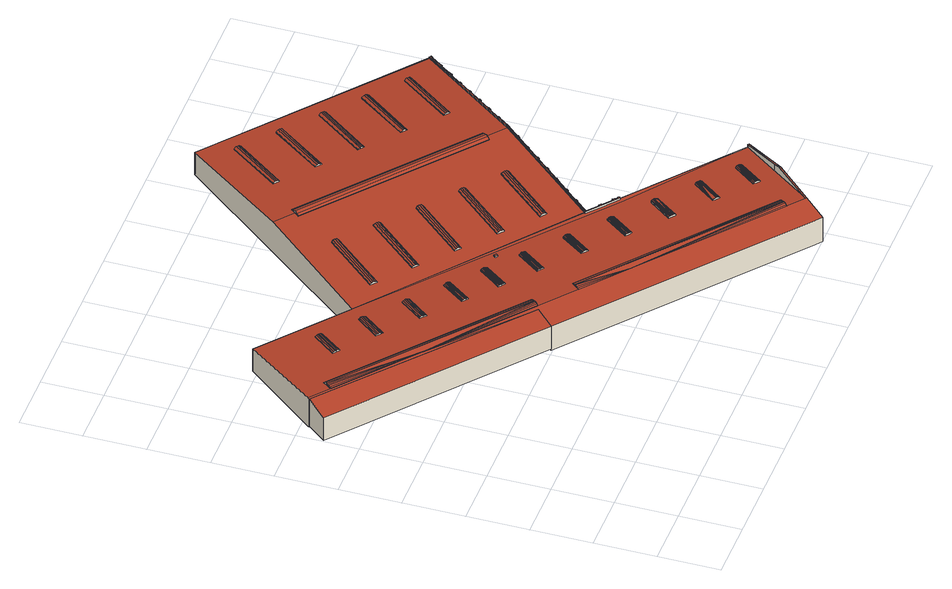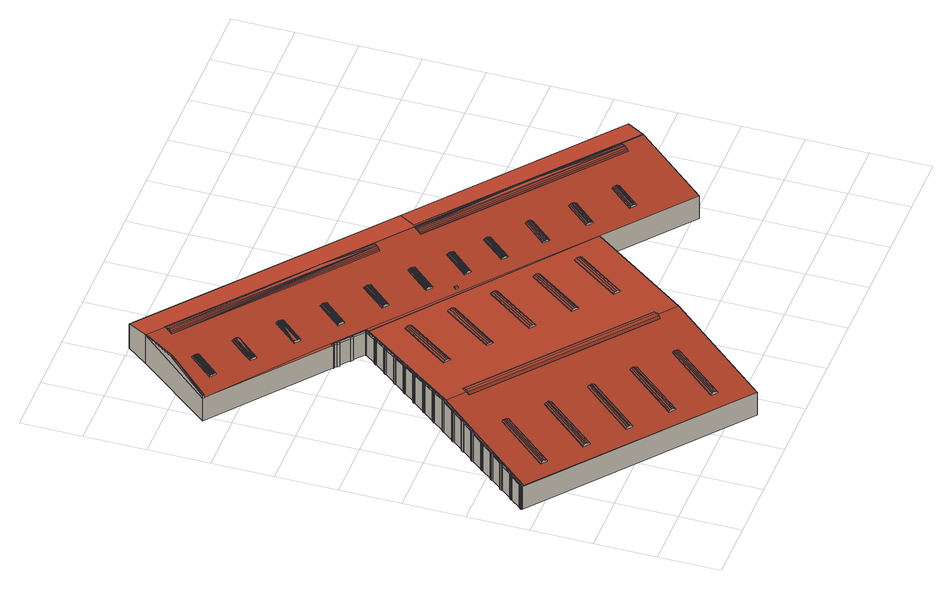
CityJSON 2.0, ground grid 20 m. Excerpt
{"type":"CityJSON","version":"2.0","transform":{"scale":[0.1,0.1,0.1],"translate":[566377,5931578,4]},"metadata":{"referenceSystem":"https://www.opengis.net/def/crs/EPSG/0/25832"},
"CityObjects":{
"building1":{"type":"Building","attributes":{"Grundfläche 2D":"619.417829","Grundhöhe NN":"5.416"},"geometry":[{"type":"Solid","lod":"3","boundaries":[[[[0,1,2,3,4,5,6]],[[7,8,0,6,5,4,9,10]],[[2,1,0,8,11]],[[3,2,11,12]],[[4,3,12,9]],[[9,12,11,8,7,10]]]],"semantics":{"surfaces":[{"type":"RoofSurface"},{"type":"WallSurface"},{"type":"GroundSurface"}],"values":[[0,1,1,1,1,2]]}}]},
"building2":{"type":"Building","attributes":{"Grundfläche 2D":"13578.160890","Grundhöhe NN":"4.889"},"children":["building2-1","building2-2"],"geometry":[{"type":"MultiSurface","lod":"3","boundaries":[[[13,14,15]],[[16,14,13]],[[17,14,16]],[[17,16,18]],[[19,18,20]],[[17,18,19]],[[21,19,20,22]],[[21,22,23]],[[24,23,25]],[[21,23,24]],[[26,25,27]],[[24,25,26]],[[28,27,29]],[[26,27,28]],[[28,29,30]],[[31,32,33,34]],[[35,36,33,32]],[[37,36,35,38]],[[39,37,38,40]],[[41,42,43,44]],[[45,46,43,42]],[[47,46,45,48]],[[49,47,48,50]],[[51,52,53]],[[54,52,51]],[[55,52,54]],[[55,54,56]],[[57,56,58]],[[55,56,57]],[[59,57,58,60]],[[59,60,61]],[[62,61,63]],[[59,61,62]],[[64,63,65]],[[62,63,64]],[[66,65,67]],[[64,65,66]],[[66,67,68]],[[69,70,71]],[[70,72,71]],[[73,70,69]],[[70,74,72]],[[75,76,74,70]],[[75,77,78]],[[78,79,75]],[[79,80,75]],[[80,76,75]],[[81,74,76]],[[82,83,84,74,81]],[[82,85,86,83]],[[85,87,88,86]],[[89,90,91,92]],[[93,89,92,94]],[[95,93,94,96]],[[97,95,96,98]],[[99,97,98,100]],[[101,99,100,102]],[[103,104,105,106]],[[107,103,106,108]],[[109,105,104,110,111]],[[112,109,111,113]],[[114,115,116,117]],[[118,119,116,115]],[[120,119,118,121]],[[122,120,121,123]],[[124,125,126,127]],[[128,129,126,125]],[[130,129,128,131]],[[132,130,131,133]],[[134,135,136,137]],[[138,139,136,135]],[[140,139,138,141]],[[142,140,141,143]],[[144,145,146,147]],[[148,144,147,149]],[[150,148,149,151]],[[152,150,151,153]],[[154,152,153,155]],[[156,154,155,157]],[[158,159,160]],[[161,159,158]],[[162,159,161]],[[162,161,163]],[[164,163,165]],[[162,163,164]],[[166,164,165]],[[166,165,167]],[[168,167,169]],[[166,167,168]],[[170,169,171]],[[168,169,170]],[[172,171,173]],[[170,171,172]],[[172,173,174]],[[175,176,177,178]],[[179,177,176]],[[180,177,179]],[[181,177,180]],[[182,183,181]],[[184,183,182]],[[185,183,184]],[[186,183,185]],[[187,188,186]],[[188,189,186]],[[186,189,190,183]],[[191,192,193]],[[192,183,193]],[[194,192,191]],[[195,192,194]],[[196,177,181,183,192]],[[197,198,199,200]],[[201,202,199,198]],[[203,202,201,204]],[[205,203,204,206]],[[207,208,209,210]],[[211,212,209,208]],[[213,212,211,214]],[[215,213,214,216]],[[217,218,219,220]],[[221,222,219,218]],[[223,222,221,224]],[[225,223,224,226]],[[227,228,229,230]],[[231,227,230,232]],[[233,231,232,234]],[[235,233,234,236]],[[237,235,236,238]],[[239,237,238,240]],[[241,242,243]],[[244,242,241]],[[245,242,244]],[[245,244,246]],[[247,246,248]],[[245,246,247]],[[249,247,248,250]],[[249,250,251]],[[252,251,253]],[[249,251,252]],[[254,253,255]],[[252,253,254]],[[256,255,257]],[[254,255,256]],[[256,257,258]],[[259,260,175,178,177,192,261,262,4,3,263,264]],[[265,266,265,267]],[[266,4,262]],[[192,177,196]],[[268,269,270,271,272,273,274,275,276,277,278,279,280,281]],[[276,282,277]],[[283,284,285,286,287,277,282,288],[289,290,291,292,293,294],[295,296,297,298,299,300,301],[302,303,304,305],[306,307,308,309],[310,311,312,313]],[[314,315,316]],[[316,287,286,317,318,283,288,314],[319,320,321,322],[323,324,325,326],[327,328,329,330],[331,332,333,334],[335,336,337,338,339]],[[340,316,315]],[[261,192,195]],[[341,261,195,342,343,344,187,186,345,346,347,348,349,350,175,260,351,352,353,354,353,355,279,278,277,356,267,265,266,357,358,359,360,361,362],[363,364,365,366,367,368,369,370,371,372],[373,374,375,376,377,378,379,380,381,382],[383,384,385,386,387,388,389],[390,391,392,393,394,395,396,397,354],[398,399,400,401,402,403,404,405,406,407],[408,409,410,411,412,413,414,415,416,417],[418,419,420,421,422,423,424,425,426,427,428,429,430],[431,432,433,434,435,436,437,438,439,440],[441,442,443,444,445,446,447,448,449,450,451,452,453],[454,455,456,457,458,459,460,461,462,463,464,465,466,467,468],[469,470,471,472,473,474,475,476,477,478,479]],[[420,480,421]],[[456,481,457]],[[457,482,458]],[[6,5,4,266,265,267,0]],[[483,484,485,486]],[[487,488,485,484]],[[489,488,487,490]],[[491,489,490,492]],[[493,494,495]],[[496,495,497]],[[498,495,496]],[[499,495,498]],[[500,495,499]],[[501,495,500]],[[502,495,501]],[[493,495,502]],[[500,499,503]],[[504,503,505]],[[500,503,504]],[[506,505,507]],[[504,505,506]],[[508,507,509]],[[506,507,508]],[[508,509,510]],[[511,512,513]],[[514,512,511]],[[515,512,514]],[[515,514,516]],[[517,516,518]],[[515,516,517]],[[519,520,521]],[[522,520,519]],[[517,518,520,522]],[[519,521,523]],[[519,523,524]],[[519,524,525]],[[526,519,527]],[[528,519,526]],[[529,519,528]],[[522,519,529]],[[530,531,532]],[[533,531,530]],[[534,531,533]],[[534,533,535]],[[536,535,537]],[[534,535,536]],[[538,536,537,539]],[[538,539,540]],[[541,540,542]],[[538,540,541]],[[543,542,544]],[[541,542,543]],[[545,544,546]],[[543,544,545]],[[545,546,547]],[[548,549,550,551]],[[552,553,550,549]],[[554,553,552,555]],[[556,554,555,557]],[[558,559,560,561,562,563,564,565]],[[566,567,568,569,570,571,572,573,574,575,565,576,577]],[[565,575,558]],[[578,579,576]],[[580,576,579,581,582]],[[580,583,576]],[[584,577,576,583,585,586]],[[587,588,589,590,591,592,578,593,594,595]],[[592,579,578]],[[596,597,593]],[[597,594,593]],[[597,596,598,599,600,601,602,603,604,605,606,607,608,609,610,611]],[[612,594,597]],[[613,614,615]],[[616,614,613]],[[617,614,616]],[[617,616,618]],[[619,618,620]],[[617,618,619]],[[621,619,620,622]],[[621,622,623]],[[624,623,625]],[[621,623,624]],[[626,625,627]],[[624,625,626]],[[628,627,629]],[[630,627,628]],[[626,627,630]],[[259,631,632,633,260]],[[634,635,631]],[[635,632,631]],[[636,635,634]],[[637,572,571,638]],[[639,640,570,569]],[[641,589,588,642]],[[643,579,592,644]],[[645,646,583,580]],[[647,587,595,648]],[[649,591,590,650]],[[568,567,651,652]],[[653,562,561,654]],[[655,574,573,656]],[[657,586,585,658]],[[659,558,575,660]],[[661,560,559,662]],[[584,663,664,566]],[[665,564,563,666]],[[667,582,581,668]],[[183,190,669,193]],[[74,84,74,72]],[[28,30,474,473,472,471,470,469,15,14,17,19,21,24,26]],[[469,479,13,15]],[[16,13,479,478,477,476,475,29,27,25,23,22,20,18]],[[475,474,30,29]],[[36,37,39,305,304,34,33]],[[31,34,304,303]],[[35,32,31,303,302,40,38]],[[39,40,302,305]],[[46,47,49,321,320,44,43]],[[41,44,320,319]],[[45,42,41,319,322,50,48]],[[49,50,322,321]],[[68,423,422,421,480,420,419,418,53,52,55,57,59,62,64,66]],[[51,53,418,429]],[[429,428,427,426,425,67,65,63,61,60,58,56,54,51]],[[68,67,425,423]],[[71,72,74,84,83,86,88,361,360,359,358,357,73,69]],[[357,266,70,73]],[[266,262,75,70]],[[262,261,77,75]],[[261,78,77]],[[82,81,76,80,79,78,261,341,87,85]],[[88,87,341,361]],[[368,367,366,365,364,363,102,100,98,96,94,92,91]],[[363,372,101,102]],[[101,372,371,370,369,90,89,93,95,97,99]],[[369,368,91,90]],[[105,109,112,317,286,285,108,106]],[[107,108,285,284]],[[318,113,111,110,104,103,107,284,283]],[[112,113,318,317]],[[119,120,122,309,308,117,116]],[[114,117,308,307]],[[118,115,114,307,306,123,121]],[[122,123,306,309]],[[132,334,333,127,126,129,130]],[[124,127,333,332]],[[128,125,124,332,331,133,131]],[[132,133,331,334]],[[139,140,142,330,329,137,136]],[[329,328,134,137]],[[138,135,134,328,327,143,141]],[[327,330,142,143]],[[146,386,385,384,383,157,155,153,151,149,147]],[[383,389,156,157]],[[150,152,154,156,389,388,387,145,144,148]],[[387,386,146,145]],[[174,416,415,414,413,412,411,410,160,159,162,164,166,168,170,172]],[[160,410,409,158]],[[161,158,409,408,417,173,171,169,167,165,163]],[[174,173,417,416]],[[175,350,349,180,179,176,175,178]],[[349,348,347,346,345,186,185,184,182,181,180]],[[189,188,187,344,343,342,195,194,191,193,669,190]],[[202,203,205,291,290,200,199]],[[294,197,200,290,289]],[[201,198,197,294,293,206,204]],[[291,205,206,293,292]],[[212,213,215,325,324,210,209]],[[207,210,324,323]],[[211,208,207,323,326,216,214]],[[215,216,326,325]],[[222,223,225,313,312,220,219]],[[312,311,217,220]],[[221,218,217,311,310,226,224]],[[310,313,225,226]],[[376,375,374,373,240,238,236,234,232,230,229,378,377]],[[239,240,373,382]],[[239,382,381,380,379,228,227,231,233,235,237]],[[229,228,379,378]],[[402,401,400,399,398,407,243,242,245,247,249,252,254,256,258]],[[241,243,407,406]],[[244,241,406,405,404,403,257,255,253,251,250,248,246]],[[403,402,258,257]],[[488,489,491,338,337,336,486,485]],[[483,486,336,335]],[[487,484,483,335,339,492,490]],[[491,492,339,338]],[[452,497,495,494,441,453]],[[496,497,452,451,450,449,509,507,505,503,499,498]],[[510,509,449,447]],[[510,447,446,445,444,443,442,441,494,493,502,501,500,504,506,508]],[[527,432,431,440,439,513,512,515,517,522,529,528,526]],[[439,438,511,513]],[[438,437,436,435,434,525,524,523,521,520,518,516,514,511]],[[432,527,519,525,434,433]],[[397,396,395,394,532,531,534,536,538,541,543,545,547]],[[530,532,394,393]],[[393,392,391,390,354,546,544,542,540,539,537,535,533,530]],[[547,546,354,397]],[[297,296,295,301,551,550,553,554,556]],[[548,551,301,300]],[[552,549,548,300,299,557,555]],[[297,556,557,299,298]],[[670,671,563,562]],[[558,672,673,559]],[[560,674,675,561]],[[676,677,575,574]],[[678,573,572,679]],[[586,680,681,584]],[[567,566,682,683]],[[584,566,577]],[[684,585,583,685]],[[568,686,687,569]],[[688,581,579,689]],[[582,690,691,580]],[[692,590,589,693]],[[591,694,695,592]],[[696,595,594,697]],[[587,698,699,588]],[[570,700,701,571]],[[315,314,565,564]],[[578,576,565,314,288,282,276,275,596,593]],[[275,274,273,272,271,270,269,281,598,596]],[[281,269,268]],[[281,280,599,598]],[[702,703,601,600]],[[600,599,280,702]],[[703,704,602,601]],[[704,705,603,602]],[[705,706,604,603]],[[706,707,605,604]],[[707,708,606,605]],[[708,709,607,606]],[[709,710,608,607]],[[710,711,609,608]],[[711,712,610,609]],[[712,713,611,610]],[[713,714,597,611]],[[714,715,612,597]],[[715,697,594,612]],[[459,458,482,457,481,456,455,454,615,614,617,619,621,624,626,630,628]],[[613,615,454,468]],[[468,467,466,465,464,463,462,461,629,627,625,623,622,620,618,616,613]],[[628,629,461,459]],[[634,631,259,716]],[[716,355,636,634]],[[355,353,635,636]],[[353,351,260,633,632,635]],[[571,701,717,718,638]],[[637,638,718,719]],[[637,719,720,679,572]],[[569,687,721,722,639]],[[722,723,640,639]],[[640,723,724,700,570]],[[588,699,725,726,642]],[[641,642,726,727]],[[641,727,728,693,589]],[[592,695,729,730,644]],[[643,644,730,731]],[[643,731,732,689,579]],[[580,691,733,734,645]],[[734,735,646,645]],[[646,735,736,685,583]],[[595,696,737,738,648]],[[647,648,738,739]],[[647,739,740,698,587]],[[590,692,741,742,650]],[[649,650,742,743]],[[649,743,744,694,591]],[[567,683,745,746,651]],[[746,747,652,651]],[[652,747,748,686,568]],[[561,675,749,750,654]],[[653,654,750,751]],[[653,751,752,670,562]],[[3,4,753,754]],[[755,264,263,3,754,756]],[[259,264,755,757]],[[716,259,757,758]],[[702,280,279,355,716,758,759]],[[703,702,759,760]],[[707,706,761,762]],[[704,703,760,763]],[[705,704,763,764]],[[706,705,764,761]],[[708,707,762,765]],[[709,708,765,766]],[[710,709,766,767]],[[711,710,767,768]],[[712,711,768,769]],[[713,712,769,770]],[[714,713,770,771]],[[715,714,771,772]],[[697,715,772,773]],[[699,698,740,725]],[[737,696,697,773]],[[694,744,729,695]],[[741,692,693,728]],[[690,774,733,691]],[[775,688,689,732]],[[682,776,745,683]],[[777,681,680,778]],[[779,684,685,736]],[[686,748,721,687]],[[700,724,717,701]],[[674,780,749,675]],[[781,673,672,782]],[[783,677,676,784]],[[785,678,679,720]],[[786,671,670,752]],[[340,315,787,788]],[[316,340,788,789]],[[277,287,316,789,790]],[[356,277,790,791]],[[792,0,267,356,791,793]],[[4,5,6,0,792,794,795,753]],[[573,678,785,796,656]],[[655,656,796,797]],[[655,797,784,676,574]],[[585,684,779,798,658]],[[657,658,798,799]],[[657,799,778,680,586]],[[575,677,783,800,660]],[[659,660,800,801]],[[659,801,782,672,558]],[[559,673,781,802,662]],[[661,662,802,803]],[[661,803,780,674,560]],[[584,681,777,804,663]],[[664,663,804,805]],[[664,805,776,682,566]],[[563,671,786,806,666]],[[665,666,806,807]],[[665,807,787,315,564]],[[581,688,775,808,668]],[[667,668,808,809]],[[667,809,774,690,582]],[[732,731,730,729,744,743,742,741,728,727,726,725,740,739,738,737,773,772,771,770,769,768,767,766,765,762,761,764,763,760,759,758,757,755,756,754,753,795,794,792,793,791,790,789,788,787,807,806,786,752,751,750,749,780,803,802,781,782,801,800,783,784,797,796,785,720,719,718,717,724,723,722,721,748,747,746,745,776,805,804,777,778,799,798,779,736,735,734,733,774,809,808,775]]],"semantics":{"surfaces":[{"type":"RoofSurface"},{"type":"WallSurface"},{"type":"GroundSurface"}],"values":[0,0,0,0,0,0,0,0,0,0,0,0,0,0,0,0,0,0,0,0,0,0,0,0,0,0,0,0,0,0,0,0,0,0,0,0,0,0,0,0,0,0,0,0,0,0,0,0,0,0,0,0,0,0,0,0,0,0,0,0,0,0,0,0,0,0,0,0,0,0,0,0,0,0,0,0,0,0,0,0,0,0,0,0,0,0,0,0,0,0,0,0,0,0,0,0,0,0,0,0,0,0,0,0,0,0,0,0,0,0,0,0,0,0,0,0,0,0,0,0,0,0,0,0,0,0,0,0,0,0,0,0,0,0,0,0,0,0,0,0,0,0,0,0,0,0,0,0,0,0,0,0,0,0,0,0,0,0,0,0,0,0,0,0,0,0,0,0,0,0,0,0,0,0,0,0,0,0,0,0,0,0,0,0,0,0,0,0,0,0,0,0,0,0,0,0,0,0,0,0,0,0,0,0,0,0,0,0,0,0,0,0,0,0,0,0,0,0,0,0,0,0,0,0,0,0,0,0,0,0,0,0,0,0,0,0,0,0,0,0,0,0,0,0,0,0,0,0,0,0,0,0,0,0,0,0,0,0,0,0,0,0,1,1,1,1,1,1,1,1,1,1,1,1,1,1,1,1,1,1,1,1,1,1,1,1,1,1,1,1,1,1,1,1,1,1,1,1,1,1,1,1,1,1,1,1,1,1,1,1,1,1,1,1,1,1,1,1,1,1,1,1,1,1,1,1,1,1,1,1,1,1,1,1,1,1,1,1,1,1,1,1,1,1,1,1,1,1,1,1,1,1,1,1,1,1,1,1,1,1,1,1,1,1,1,1,1,1,1,1,1,1,1,1,1,1,1,1,1,1,1,1,1,1,1,1,1,1,1,1,1,1,1,1,1,1,1,1,1,1,1,1,1,1,1,1,1,1,1,1,1,1,1,1,1,1,1,1,1,1,1,1,1,1,1,1,1,1,1,1,1,1,1,1,1,1,1,1,1,1,1,1,1,1,1,1,1,1,1,1,1,1,1,1,1,1,1,1,1,1,1,1,1,1,1,1,1,1,1,1,1,1,1,1,1,1,1,1,1,1,1,1,1,1,1,1,1,1,1,1,1,1,2]}}]},
"building2-1":{"type":"BuildingInstallation","parents":["building2"],"geometry":[{"type":"MultiSurface","lod":"3","boundaries":[[[810,811,812,813]],[[813,812,814,815]],[[810,813,815,816]],[[811,810,816,817]],[[812,811,817,814]]],"semantics":{"surfaces":[{"type":"RoofSurface"},{"type":"WallSurface"}],"values":[0,1,1,1,1]}}]},
"building2-2":{"type":"BuildingInstallation","parents":["building2"]}
},
"vertices":[
[53,1175,117],[3,1114,101],[2,1112,101],[623,605,101],[670,661,115],[54,1174,117],[54,1175,117],[54,1175,14],[53,1175,14],[670,661,14],[54,1174,14],[2,1112,14],[623,605,14],
[1090,529,108],[1155,604,103],[1153,606,101],[1092,527,109],[1157,602,105],[1095,525,110],[1160,600,106],[1097,522,111],[1162,598,106],[1098,522,111],[1100,520,111],[1163,597,106],[1103,518,110],[1166,595,105],[1106,516,109],[1169,593,103],[1108,514,108],[1171,591,101],[754,1085,101],[758,1081,105],[893,1247,122],[889,1251,117],[763,1077,106],[898,1243,123],[903,1239,122],[768,1073,105],[907,1236,117],[772,1070,101],[1095,1502,116],[1101,1498,120],[1236,1664,107],[1230,1669,102],[1105,1494,121],[1240,1661,108],[1245,1657,107],[1109,1491,120],[1248,1654,102],[1113,1488,116],[744,811,108],[809,887,103],[807,888,101],[746,809,109],[811,884,105],[749,807,110],[814,882,106],[751,805,111],[816,881,106],[752,804,111],[754,802,111],[817,880,106],[757,800,110],[820,877,105],[760,798,109],[823,875,103],[762,796,108],[825,873,101],[121,1133,121],[369,924,119],[125,1137,123],[128,1142,124],[118,1129,119],[131,1145,124],[369,923,119],[694,681,124],[682,667,119],[685,671,121],[689,675,123],[692,679,124],[696,684,123],[700,688,122],[136,1151,122],[132,1146,123],[703,692,120],[139,1155,120],[706,696,116],[142,1158,116],[477,1157,103],[475,1160,101],[410,1084,107],[413,1082,109],[481,1155,105],[416,1079,111],[484,1152,106],[420,1076,111],[487,1149,105],[423,1073,111],[490,1146,103],[426,1071,109],[493,1144,101],[429,1068,107],[1373,1053,132],[1379,1060,134],[858,1486,134],[852,1478,132],[1367,1046,127],[847,1472,127],[865,1494,132],[1379,1061,134],[1385,1068,132],[870,1500,127],[1390,1075,127],[870,990,101],[874,987,105],[1009,1153,122],[1005,1156,117],[879,983,106],[1014,1149,123],[1019,1145,122],[884,979,105],[1023,1141,117],[888,975,101],[1212,1407,116],[1218,1402,120],[1353,1569,107],[1347,1573,102],[1222,1399,121],[1357,1565,108],[1361,1562,107],[1226,1396,120],[1365,1559,102],[1230,1393,116],[981,1596,116],[987,1591,120],[1122,1758,107],[1116,1762,102],[991,1588,121],[1126,1754,108],[1130,1751,107],[995,1585,120],[1134,1748,102],[998,1582,116],[596,1060,103],[593,1062,101],[529,987,107],[532,985,109],[599,1057,105],[535,982,111],[602,1055,106],[538,979,111],[606,1052,105],[541,976,111],[609,1049,103],[545,974,109],[612,1047,101],[547,971,107],[643,893,108],[708,968,103],[706,970,101],[645,891,109],[711,966,105],[648,889,110],[714,964,106],[651,886,111],[715,962,106],[654,884,111],[717,961,106],[656,882,110],[720,959,105],[659,880,109],[722,957,103],[661,878,108],[724,955,101],[1361,112,118],[1363,115,120],[941,455,118],[1360,111,118],[1367,119,122],[1371,124,123],[1372,126,123],[1374,129,122],[807,592,123],[1378,133,121],[1381,137,118],[1384,141,115],[818,605,115],[815,601,118],[812,597,121],[808,593,122],[800,584,122],[938,458,118],[804,588,123],[797,580,120],[794,576,118],[939,457,118],[986,895,101],[990,892,105],[1126,1058,122],[1121,1061,117],[995,888,106],[1131,1054,123],[1136,1050,122],[1000,884,105],[1140,1046,117],[1005,880,101],[1329,1311,116],[1335,1306,120],[1470,1473,107],[1464,1478,102],[1339,1303,121],[1474,1470,108],[1478,1466,107],[1343,1300,120],[1482,1463,102],[1347,1297,116],[639,1178,101],[643,1175,105],[778,1341,122],[774,1344,117],[648,1171,106],[783,1337,123],[788,1333,122],[653,1167,105],[793,1329,117],[658,1163,101],[359,1253,103],[356,1256,101],[292,1180,107],[295,1178,109],[362,1251,105],[298,1175,111],[366,1248,106],[301,1172,111],[369,1245,105],[305,1170,111],[372,1243,103],[308,1167,109],[375,1240,101],[311,1165,107],[969,626,108],[1034,702,103],[1032,704,101],[972,624,109],[1037,700,105],[974,622,110],[1040,698,106],[977,620,111],[1042,696,106],[978,620,111],[980,618,111],[1043,695,106],[983,616,110],[1046,693,105],[985,613,109],[1048,691,103],[988,611,108],[1051,689,101],[1415,67,118],[1412,70,118],[682,667,118],[369,923,118],[1343,16,101],[1363,0,101],[58,1178,118],[369,924,118],[56,1179,118],[1258,602,95],[1257,603,95],[1251,608,95],[1247,611,95],[1225,629,95],[1218,634,95],[1193,655,95],[1164,678,95],[1166,681,95],[522,1195,94],[1251,595,94],[1596,333,95],[1263,604,95],[1260,600,95],[1168,683,95],[1379,1061,127],[1367,1046,125],[847,1472,125],[858,1486,127],[798,1534,127],[1437,1013,127],[1039,960,105],[1121,1061,115],[1140,1046,115],[1062,950,105],[1005,880,99],[986,895,99],[1242,962,115],[1252,954,115],[1257,951,115],[1204,885,108],[1122,785,99],[1103,800,99],[1238,966,115],[772,1070,99],[754,1085,99],[889,1251,115],[907,1236,115],[888,975,99],[870,990,99],[1005,1156,115],[1023,1141,115],[658,1163,99],[639,1178,99],[774,1344,115],[793,1329,115],[1710,1348,95],[1713,1345,95],[1072,1871,95],[870,1500,125],[1390,1075,126],[1095,1502,115],[1230,1669,99],[1248,1654,99],[1113,1488,115],[1329,1311,115],[1464,1478,99],[1482,1463,99],[1347,1297,115],[998,1582,115],[981,1596,115],[1116,1762,99],[1134,1748,99],[1230,1393,115],[1212,1407,115],[1347,1573,99],[1365,1559,99],[1446,1216,115],[1581,1382,99],[1595,1371,99],[1599,1368,99],[1464,1202,115],[1715,1348,95],[706,696,115],[807,592,116],[808,593,116],[815,601,115],[1381,137,115],[1378,133,116],[1374,129,116],[1372,126,116],[1371,124,116],[1363,115,117],[1414,72,117],[1505,184,107],[1522,205,105],[1458,228,107],[1614,318,95],[250,1417,94],[118,1129,118],[128,1142,116],[131,1145,116],[132,1146,116],[142,1158,115],[206,1106,115],[429,1068,106],[426,1071,106],[420,1076,106],[416,1079,106],[413,1082,106],[410,1084,106],[475,1160,99],[484,1152,99],[487,1149,99],[493,1144,99],[311,1165,106],[308,1167,106],[301,1172,106],[298,1175,106],[295,1178,106],[292,1180,106],[356,1256,99],[366,1248,99],[369,1245,99],[375,1240,99],[547,971,106],[538,979,106],[535,982,106],[529,987,106],[593,1062,99],[596,1060,99],[612,1047,99],[1448,236,107],[1448,237,107],[1442,241,107],[1440,243,107],[1503,320,99],[1517,309,100],[1519,307,100],[1521,305,100],[1034,702,98],[1037,700,98],[1043,695,98],[1048,691,98],[1051,689,98],[988,611,106],[978,620,106],[977,620,106],[969,626,106],[1032,704,98],[651,886,106],[643,893,106],[706,970,99],[708,968,99],[711,966,99],[715,962,99],[717,961,99],[720,959,99],[724,955,99],[661,878,106],[807,888,98],[809,887,98],[811,884,98],[817,880,98],[820,877,98],[825,873,98],[784,823,103],[762,796,106],[752,804,106],[751,805,106],[746,809,106],[744,811,106],[762,834,104],[1286,497,98],[1291,493,98],[1285,487,99],[1228,416,106],[1218,424,106],[1217,425,106],[1212,429,106],[1209,431,106],[1272,508,98],[1280,502,98],[1392,410,99],[1394,408,99],[1397,406,99],[1401,402,99],[1403,401,99],[1406,399,99],[1410,395,99],[1390,370,101],[1347,318,106],[1337,326,106],[1334,328,106],[1329,333,106],[1332,336,106],[913,802,98],[915,800,98],[920,796,98],[923,793,98],[929,789,98],[931,787,98],[910,762,101],[868,710,106],[863,714,106],[860,716,106],[858,718,106],[857,718,106],[854,721,106],[852,723,106],[849,725,106],[1153,606,98],[1155,604,98],[1157,602,98],[1162,598,98],[1163,597,98],[1171,591,98],[1108,514,106],[1100,520,106],[1098,522,106],[1097,522,106],[1090,529,106],[816,881,98],[922,794,98],[926,791,98],[1446,1216,116],[1452,1211,120],[1587,1378,107],[1581,1382,102],[1456,1208,121],[1591,1374,108],[1595,1371,107],[1460,1205,120],[1599,1368,102],[1464,1202,116],[1394,408,104],[1392,410,102],[1332,336,108],[1331,331,110],[1329,333,108],[1334,328,111],[1337,326,112],[1401,402,106],[1400,404,106],[1397,406,106],[1339,324,112],[1403,401,106],[1342,322,111],[1406,399,106],[1345,320,110],[1408,397,104],[1347,318,108],[1410,395,102],[1209,431,109],[1274,507,105],[1272,508,103],[1212,429,111],[1277,504,106],[1214,427,112],[1280,502,107],[1217,425,112],[1285,487,103],[1218,424,112],[1220,422,112],[1282,501,107],[1223,420,112],[1225,418,111],[1228,416,109],[1288,495,105],[1291,493,103],[1286,497,106],[1283,500,107],[1440,243,108],[1505,319,104],[1503,320,102],[1442,241,110],[1508,316,106],[1445,239,111],[1511,314,106],[1448,237,112],[1512,313,106],[1448,236,112],[1451,234,112],[1514,312,106],[1453,232,111],[1517,309,106],[1456,230,110],[1519,307,104],[1458,228,108],[1521,305,102],[1103,800,101],[1107,796,105],[1242,962,122],[1238,966,117],[1112,792,106],[1247,958,123],[1252,954,122],[1117,788,105],[1257,951,117],[1122,785,101],[1612,1222,112],[1641,1257,109],[1647,1264,109],[1675,1299,106],[1681,1305,105],[1708,1339,102],[1713,1345,101],[1710,1348,101],[1443,1013,131],[1472,1049,128],[1477,1056,127],[1505,1091,124],[1511,1097,124],[1539,1132,120],[1545,1139,120],[1574,1174,117],[1579,1180,116],[1607,1215,113],[1437,1013,131],[1440,1011,131],[1168,683,102],[1307,847,116],[1370,924,123],[1335,882,120],[1341,888,120],[1375,931,124],[1437,1007,131],[1403,965,127],[1409,972,128],[1205,722,105],[1234,758,108],[1239,764,109],[1268,799,112],[1273,806,113],[1302,841,116],[1166,681,102],[1171,680,101],[1200,716,105],[1164,678,101],[1172,677,101],[1260,600,101],[1263,604,101],[1261,606,101],[1262,607,101],[1260,608,101],[1259,607,101],[1251,613,101],[1253,615,101],[1247,621,101],[1245,618,101],[1214,643,101],[1215,645,101],[1209,651,101],[1207,648,101],[1173,679,101],[849,725,108],[915,800,103],[913,802,101],[852,723,109],[917,798,105],[854,721,110],[920,796,106],[857,718,111],[922,794,106],[858,718,111],[860,716,111],[923,793,106],[863,714,110],[926,791,105],[865,712,109],[931,787,101],[868,710,108],[929,789,103],[1508,180,136],[1504,183,136],[1414,72,118],[1618,315,105],[1522,205,131],[1614,318,105],[1547,1137,120],[1542,1130,120],[1507,1089,124],[1513,1096,124],[1241,762,109],[1236,756,108],[1309,846,116],[1304,839,116],[1372,923,123],[1377,929,124],[1207,721,105],[1201,715,105],[1275,804,113],[1270,798,112],[1474,1047,128],[1479,1054,127],[1683,1304,105],[1677,1297,106],[1581,1179,116],[1576,1172,117],[1411,971,128],[1405,964,127],[1614,1220,112],[1609,1213,113],[1649,1262,109],[1644,1255,109],[1439,1006,131],[1444,1012,131],[1715,1344,101],[1709,1337,102],[1343,887,120],[1337,880,120],[807,592,122],[1681,1305,99],[1708,1339,96],[1612,1222,107],[1641,1257,103],[1647,1264,103],[1675,1299,100],[1579,1180,111],[1607,1215,108],[1574,1174,111],[1545,1139,115],[1409,972,123],[1437,1007,126],[1443,1013,127],[1472,1049,123],[1403,965,122],[1375,931,119],[1477,1056,123],[1505,1091,119],[1335,882,114],[1307,847,111],[1341,888,115],[1370,924,118],[1268,799,106],[1239,764,103],[1273,806,107],[1302,841,110],[1200,716,98],[1171,680,95],[1205,722,99],[1234,758,102],[1511,1097,119],[1539,1132,115],[1261,606,95],[1262,607,95],[1260,608,95],[1259,607,95],[1251,613,95],[1253,615,95],[1247,621,95],[1245,618,95],[1214,643,95],[1215,645,95],[1209,651,95],[1207,648,95],[1172,677,95],[1173,679,95],[1618,315,95],[1539,1132,9],[1542,1130,9],[1547,1137,9],[1545,1139,9],[1505,1091,9],[1507,1089,9],[1513,1096,9],[1511,1097,9],[1234,758,9],[1236,756,9],[1241,762,9],[1239,764,9],[1302,841,9],[1304,839,9],[1309,846,9],[1307,847,9],[1370,924,9],[1372,923,9],[1377,929,9],[1375,931,9],[1200,716,9],[1201,715,9],[1207,721,9],[1205,722,9],[1268,799,9],[1270,798,9],[1275,804,9],[1273,806,9],[1472,1049,9],[1474,1047,9],[1479,1054,9],[1477,1056,9],[1675,1299,9],[1677,1297,9],[1683,1304,9],[1681,1305,9],[670,661,9],[623,605,9],[1363,0,9],[1343,16,9],[1415,67,9],[1618,315,9],[1261,606,9],[1262,607,9],[1251,613,9],[1253,615,9],[1260,608,9],[1259,607,9],[1247,621,9],[1245,618,9],[1214,643,9],[1215,645,9],[1209,651,9],[1207,648,9],[1172,677,9],[1173,679,9],[1171,680,9],[1341,888,9],[1335,882,9],[1443,1013,9],[1437,1007,9],[1409,972,9],[1403,965,9],[1647,1264,9],[1641,1257,9],[1612,1222,9],[1607,1215,9],[1579,1180,9],[1574,1174,9],[1708,1339,9],[1713,1345,9],[1715,1348,9],[1072,1871,9],[522,1195,9],[250,1417,9],[53,1175,9],[56,1179,9],[54,1175,9],[54,1174,9],[1576,1172,9],[1581,1179,9],[1405,964,9],[1411,971,9],[1609,1213,9],[1614,1220,9],[1644,1255,9],[1649,1262,9],[1439,1006,9],[1444,1012,9],[1709,1337,9],[1715,1344,9],[1337,880,9],[1343,887,9],
[882,867,100],[889,861,100],[895,868,100],[888,874,100],[895,868,95],[888,874,95],[882,867,96],[889,861,96]
]}
